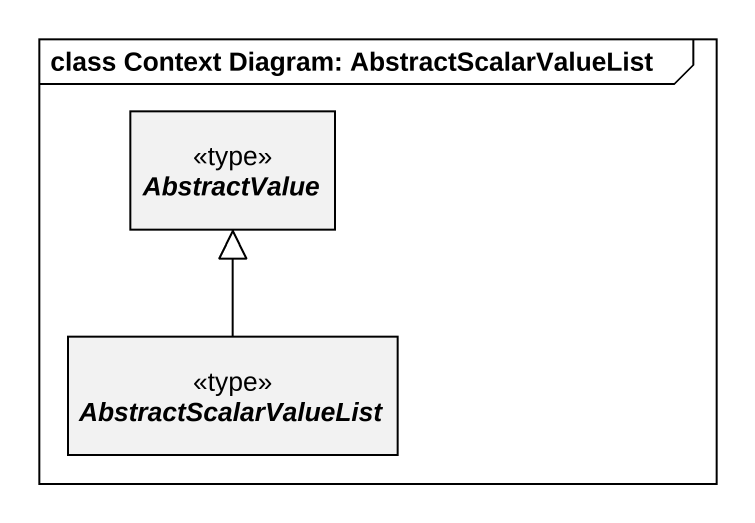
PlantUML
@startuml
mainframe class Context Diagram: AbstractScalarValueList
hide circle
hide empty members
abstract class AbstractValue <<type>>
abstract class AbstractScalarValueList <<type>>
AbstractScalarValueList -up-|> AbstractValue
@enduml
